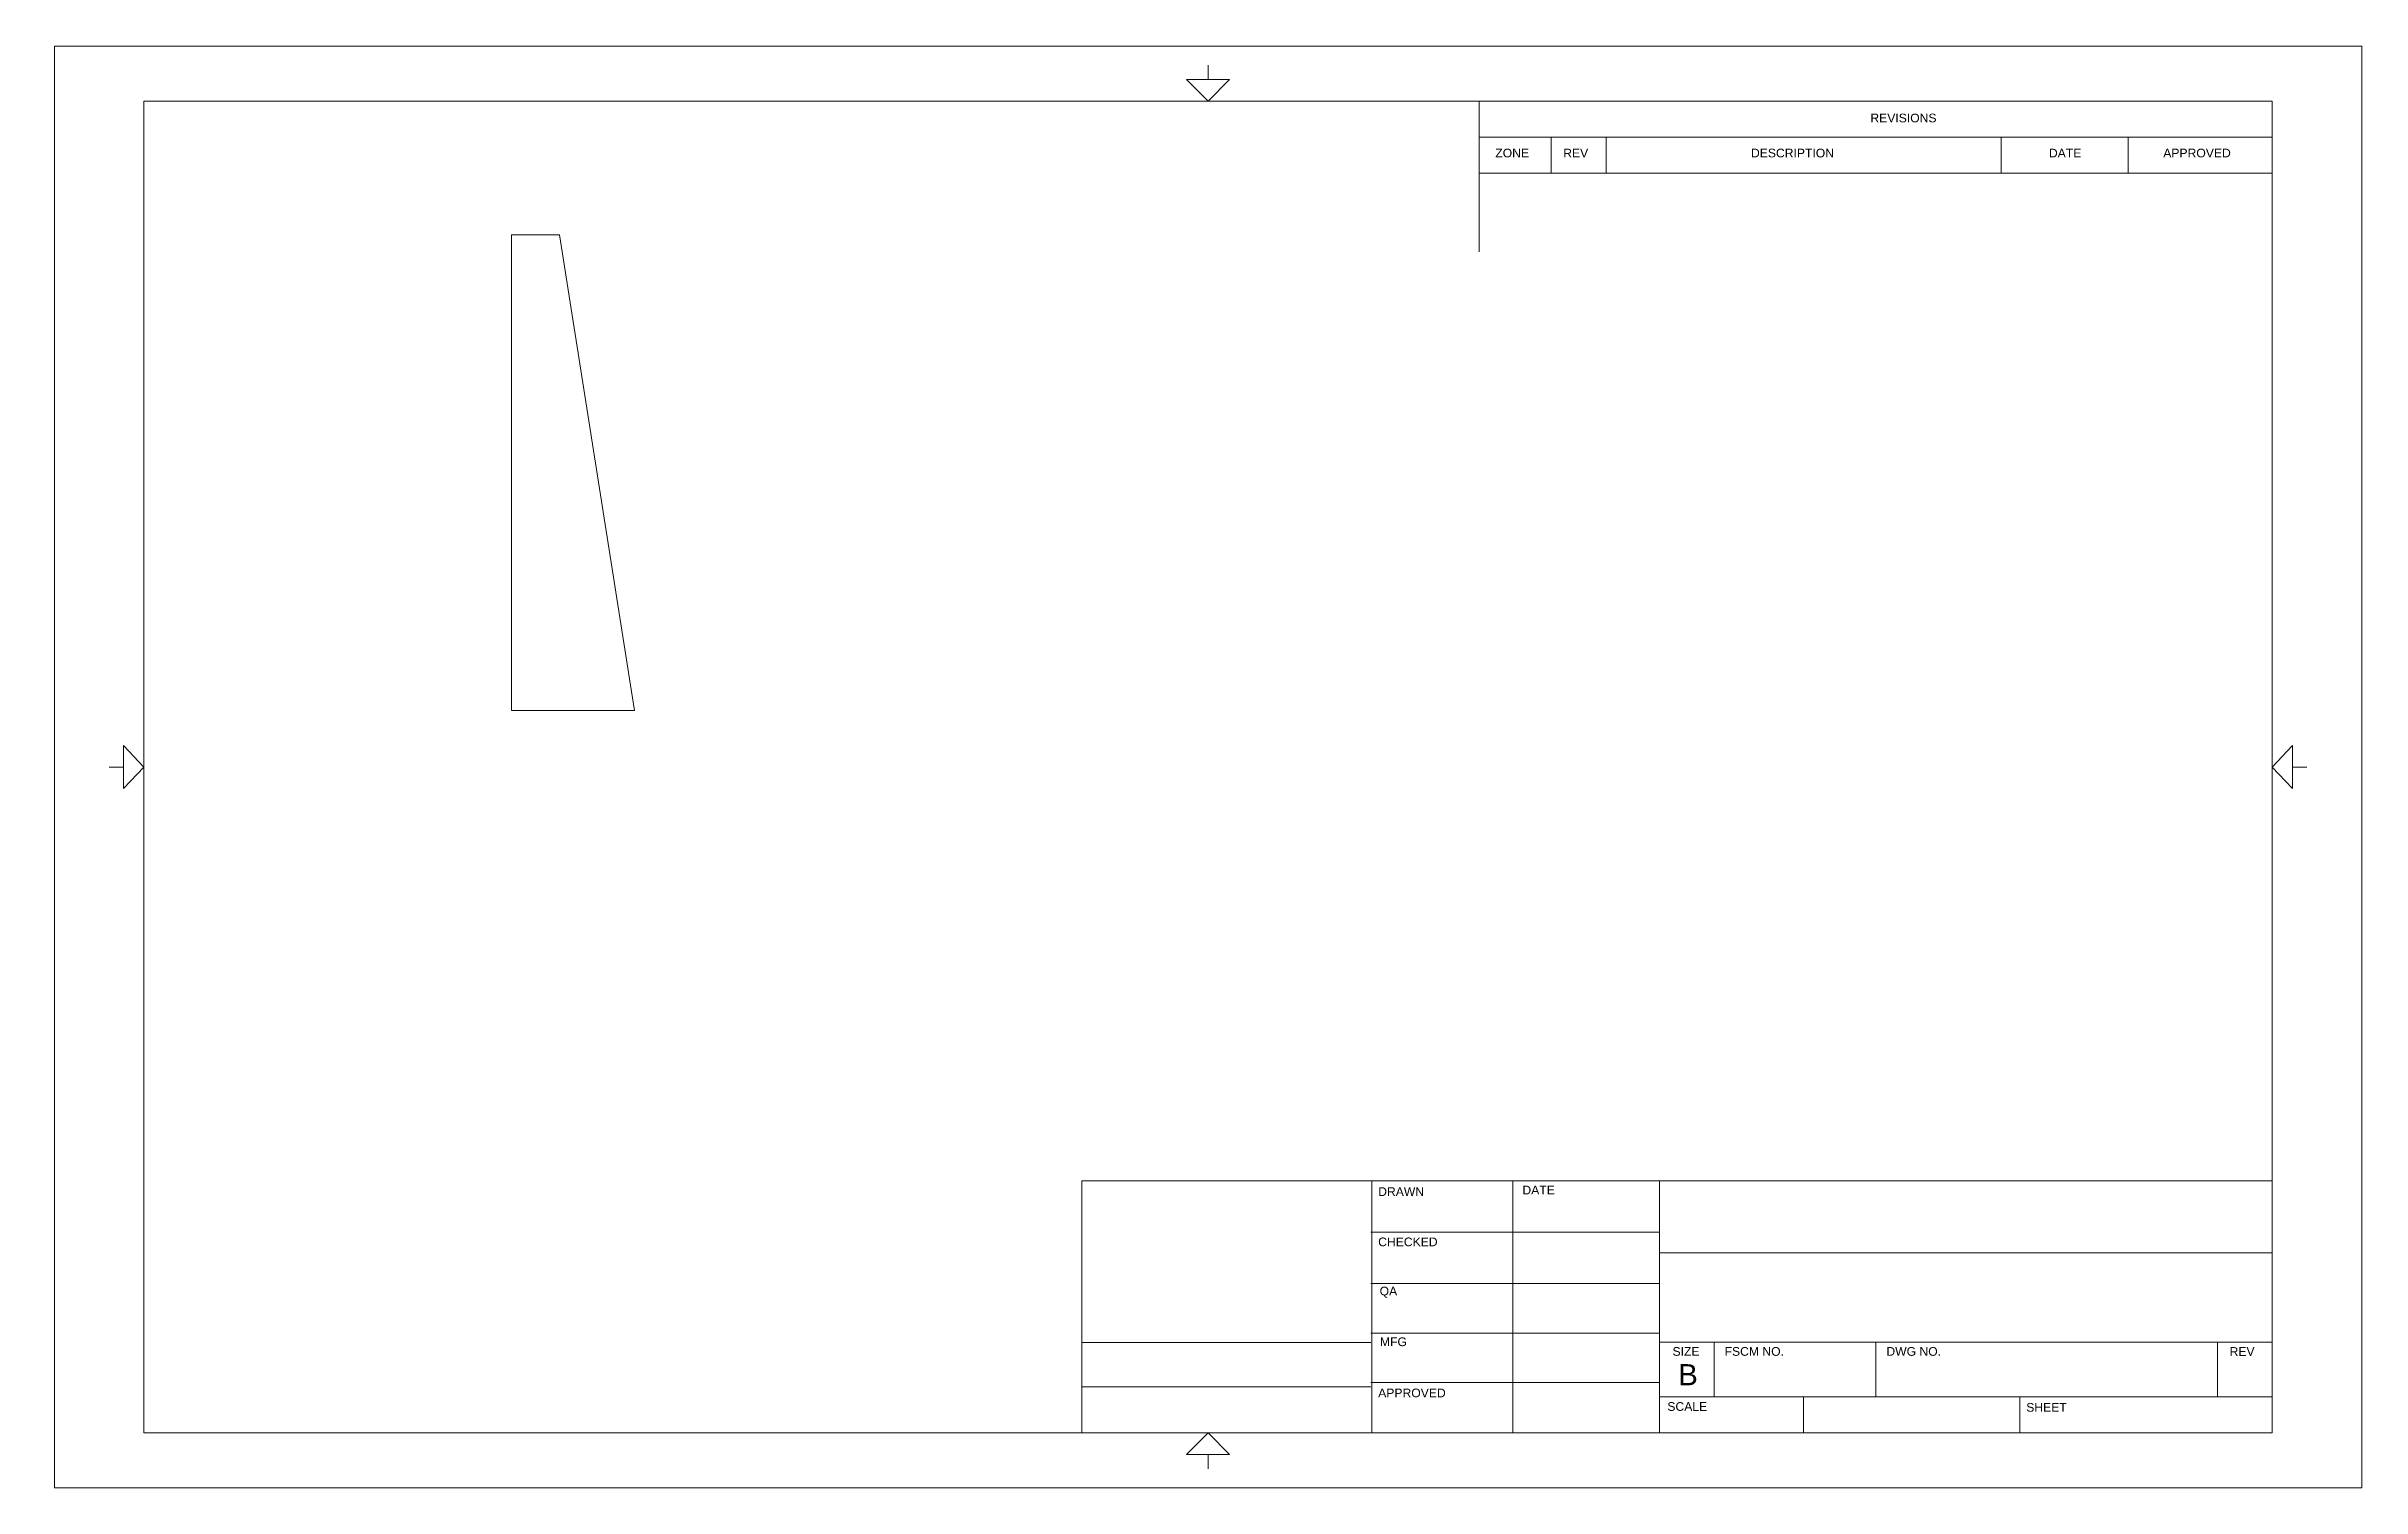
# Model space of a CAD drawing. Header units: inches. Extents: x 0.4 to 16.5, y 0.5 to 10.5.
import ezdxf

# ---------------------------------------------------------------- set-up
doc = ezdxf.new("R2010")
doc.units = ezdxf.units.IN
doc.header["$MEASUREMENT"] = 0
doc.layers.add('CONTINUOUS', color=7, linetype='Continuous', lineweight=0)
doc.layers.add('VISIBLE', color=7, linetype='Continuous', lineweight=0)

# ---------------------------------------------------------------- blocks, each defined once
blk = doc.blocks.new('BLOCK0')
at = {"layer": 'CONTINUOUS'}
for p, q in [((16.5, 10.5), (0.5, 10.5)), ((0.5, 10.5), (0.5, 0.5)), ((16.5, 0.5), (16.5, 10.5)), ((8.5, 10.37), (8.5, 10.27)), ((15.88, 10.12), (1.12, 10.12)), ((1.12, 10.12), (1.12, 0.88)), ((10.38, 10.12), (10.38, 9.073)), ((15.88, 0.88), (15.88, 10.12)), ((10.38, 9.87), (15.88, 9.87)), ((10.88, 9.62), (10.88, 9.87)), ((11.26, 9.62), (11.26, 9.87)), ((14, 9.62), (14, 9.87)), ((14.88, 9.62), (14.88, 9.87)), ((10.38, 9.62), (15.88, 9.62)), ((0.88, 5.5), (0.98, 5.5)), ((16.12, 5.5), (16.02, 5.5)), ((7.624, 2.63), (7.624, 0.88)), ((7.624, 2.63), (11.63, 2.63)), ((9.635, 2.63), (9.635, 0.88)), ((10.614, 2.63), (10.614, 0.88)), ((11.63, 0.88), (11.63, 2.63)), ((11.63, 2.63), (15.88, 2.63)), ((11.63, 2.274), (9.63, 2.274)), ((11.63, 2.13), (15.88, 2.13)), ((11.63, 1.916), (9.63, 1.916)), ((9.63, 1.507), (7.624, 1.507)), ((11.63, 1.572), (9.63, 1.572)), ((11.63, 1.51), (15.88, 1.51)), ((12.01, 1.13), (12.01, 1.51)), ((13.13, 1.13), (13.13, 1.51)), ((15.5, 1.13), (15.5, 1.51)), ((9.63, 1.2), (7.624, 1.2)), ((11.63, 1.229), (9.63, 1.229)), ((11.63, 1.13), (15.88, 1.13)), ((12.63, 0.88), (12.63, 1.13)), ((14.13, 0.88), (14.13, 1.13)), ((1.12, 0.88), (15.88, 0.88)), ((8.5, 0.63), (8.5, 0.73)), ((0.5, 0.5), (16.5, 0.5))]:
    blk.add_line(p, q, dxfattribs=at)
for points in [[(8.35, 10.27), (8.65, 10.27), (8.5, 10.12), (8.5, 10.12), (8.35, 10.27)], [(0.98, 5.35), (0.98, 5.65), (1.12, 5.5), (1.12, 5.5), (0.98, 5.35)], [(16.02, 5.35), (16.02, 5.65), (15.88, 5.5), (15.88, 5.5), (16.02, 5.35)], [(8.35, 0.73), (8.65, 0.73), (8.5, 0.88), (8.5, 0.88), (8.35, 0.73)]]:
    blk.add_lwpolyline(points, dxfattribs=at)
at = {"layer": 'CONTINUOUS', "attachment_point": 4}
for s, insert, char_height in [('{\\fArial|b0|i0|c0|p0;\\C7;REVISIONS}{\\fArial|b0|i0|c0|p0;\\C7;}', (13.093, 10.002), 0.06032), ('{\\fArial|b0|i0|c0|p0;\\C7;ZONE}{\\fArial|b0|i0|c0|p0;\\C7;}', (10.492, 9.759), 0.06032), ('{\\fArial|b0|i0|c0|p0;\\C7;REV}{\\fArial|b0|i0|c0|p0;\\C7;}', (10.963, 9.759), 0.06032), ('{\\fArial|b0|i0|c0|p0;\\C7;DESCRIPTION}{\\fArial|b0|i0|c0|p0;\\C7;}', (12.265, 9.759), 0.06032), ('{\\fArial|b0|i0|c0|p0;\\C7;DATE}{\\fArial|b0|i0|c0|p0;\\C7;}', (14.331, 9.759), 0.06032), ('{\\fArial|b0|i0|c0|p0;\\C7;APPROVED}{\\fArial|b0|i0|c0|p0;\\C7;}', (15.124, 9.759), 0.06032), ('{\\fArial|b0|i0|c0|p0;\\C7;DRAWN}{\\fArial|b0|i0|c0|p0;\\C7;}', (9.68, 2.554), 0.06032), ('{\\fArial|b0|i0|c0|p0;\\C7;DATE}{\\fArial|b0|i0|c0|p0;\\C7;}', (10.68, 2.565), 0.06032), ('{\\fArial|b0|i0|c0|p0;\\C7;}', (9.686, 2.417), 0.07755), ('{\\fArial|b0|i0|c0|p0;\\C7;}', (10.67, 2.409), 0.07755), ('{\\fArial|b0|i0|c0|p0;\\C7;CHECKED}{\\fArial|b0|i0|c0|p0;\\C7;}', (9.68, 2.205), 0.06032), ('{\\fArial|b0|i0|c0|p0;\\C7;QA}{\\fArial|b0|i0|c0|p0;\\C7;}', (9.69, 1.856), 0.06032), ('{\\fArial|b0|i0|c0|p0;\\C7;MFG}{\\fArial|b0|i0|c0|p0;\\C7;}', (9.692, 1.512), 0.06032), ('{\\fArial|b0|i0|c0|p0;\\C7;SIZE}{\\fArial|b0|i0|c0|p0;\\C7;}', (11.721, 1.445), 0.06032), ('{\\fArial|b0|i0|c0|p0;\\C7;FSCM NO.}{\\fArial|b0|i0|c0|p0;\\C7;}', (12.082, 1.445), 0.06032), ('{\\fArial|b0|i0|c0|p0;\\C7;DWG NO.}{\\fArial|b0|i0|c0|p0;\\C7;}', (13.204, 1.445), 0.06032), ('{\\fArial|b0|i0|c0|p0;\\C7;REV}{\\fArial|b0|i0|c0|p0;\\C7;}', (15.584, 1.445), 0.06032), ('{\\fArial|b0|i0|c0|p0;\\C7;B}{\\fArial|b0|i0|c0|p0;\\C7;}', (11.76, 1.284), 0.14649), ('{\\fArial|b0|i0|c0|p0;\\C7;APPROVED}{\\fArial|b0|i0|c0|p0;\\C7;}', (9.68, 1.157), 0.06032), ('{\\fArial|b0|i0|c0|p0;\\C7;}', (13.644, 1.267), 0.07755), ('{\\fArial|b0|i0|c0|p0;\\C7;SCALE}{\\fArial|b0|i0|c0|p0;\\C7;}', (11.685, 1.063), 0.06032), ('{\\fArial|b0|i0|c0|p0;\\C7;SHEET}{\\fArial|b0|i0|c0|p0;\\C7;}', (14.174, 1.057), 0.06032), ('{\\fArial|b0|i0|c0|p0;\\C7;}', (0.444, 0.59), 0.18096)]:
    blk.add_mtext(s, dxfattribs=dict(at, insert=insert, char_height=char_height))

msp = doc.modelspace()

# ---------------------------------------------------------------- linework, layer by layer
at = {"layer": 'VISIBLE'}
for p, q in [((3.671, 9.191), (4.003, 9.191)), ((3.671, 5.891), (3.671, 9.191)), ((4.003, 9.191), (4.523, 5.891)), ((4.523, 5.891), (3.671, 5.891))]:
    msp.add_line(p, q, dxfattribs=at)

# ---------------------------------------------------------------- block references
at = {"layer": 'CONTINUOUS'}
msp.add_blockref('BLOCK0', (0, 0), dxfattribs=at)

doc.saveas('drawing.dxf')
